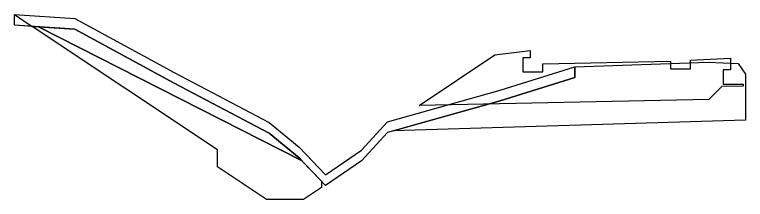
# Model space of a CAD drawing. Extents: x -717 to 1451, y -133302 to 233.
# Drawn here: x -107.05 to -96.75, y -110430.84 to -110428.23 of the extents above; entities that cross this region are included whole.
import ezdxf

# ---------------------------------------------------------------- set-up
doc = ezdxf.new("R2010")
doc.units = 0
for name, color, linetype, true_color in [('Объём_2563', 7, 'Continuous', 0xff8000), ('Объём_2570', 7, 'Continuous', 0x80ff00), ('Объём_2600', 7, 'Continuous', 0x808000), ('Объём_2620', 2, 'Continuous', 0xffff00)]:
    doc.layers.add(name, color=color, linetype=linetype, true_color=true_color)
doc.layers.add('Объём_2650', color=7, linetype='Continuous')

msp = doc.modelspace()

# ---------------------------------------------------------------- linework, layer by layer
at = {"layer": 'Объём_2563', "color": 250, "flags": 128}
msp.add_lwpolyline([(-97.262, -110429.43), (-101.345, -110429.511), (-100.278, -110428.8), (-99.781, -110428.738), (-99.781, -110428.838), (-99.881, -110428.838), (-99.881, -110429.038), (-99.601, -110429.038), (-99.601, -110428.925), (-97.802, -110428.889), (-97.802, -110428.997), (-97.522, -110428.997), (-97.522, -110428.873), (-96.958, -110428.847), (-96.958, -110429.01), (-97.058, -110429.01), (-97.058, -110429.21), (-96.778, -110429.21), (-96.778, -110429.24), (-97.078, -110429.246), (-97.262, -110429.43), (-97.262, -110429.43)], dxfattribs=at)
at = {"layer": 'Объём_2570', "flags": 128}
msp.add_lwpolyline([(-99.151, -110429.116), (-100.205, -110429.445), (-101.792, -110429.892), (-102.155, -110430.294), (-102.663, -110430.643), (-103.036, -110430.253), (-103.46, -110429.902), (-104.8, -110429.198), (-106.199, -110428.434), (-107.047, -110428.38), (-107.047, -110428.23), (-106.199, -110428.284), (-104.8, -110429.048), (-103.46, -110429.752), (-103.036, -110430.103), (-102.663, -110430.493), (-102.155, -110430.144), (-101.792, -110429.742), (-100.205, -110429.295), (-99.151, -110428.966), (-99.151, -110429.116), (-99.151, -110429.116)], dxfattribs=at)
at = {"layer": 'Объём_2600', "color": 5, "flags": 128}
msp.add_lwpolyline([(-107.047, -110428.38), (-107.047, -110428.23), (-106.798, -110428.396), (-107.047, -110428.38), (-107.047, -110428.38)], dxfattribs=at)
at = {"layer": 'Объём_2620', "flags": 128}
msp.add_lwpolyline([(-102.974, -110430.838), (-103.495, -110430.838), (-104.185, -110430.378), (-104.185, -110430.138), (-106.798, -110428.396), (-106.709, -110428.401), (-103.004, -110430.287), (-102.723, -110430.58), (-102.723, -110430.67), (-102.974, -110430.838), (-102.974, -110430.838)], dxfattribs=at)
at = {"layer": 'Объём_2650', "color": 6, "flags": 128}
for points in [[(-106.199, -110428.434), (-104.8, -110429.198), (-103.46, -110429.902), (-103.036, -110430.253), (-103.004, -110430.287), (-106.709, -110428.401), (-106.199, -110428.434), (-106.199, -110428.434)], [(-100.205, -110429.445), (-99.151, -110429.116), (-99.151, -110428.966), (-97.271, -110428.903), (-96.846, -110428.92), (-96.746, -110429.07), (-96.746, -110429.72), (-101.709, -110429.869), (-100.205, -110429.445), (-100.205, -110429.445)]]:
    msp.add_lwpolyline(points, dxfattribs=at)

doc.saveas('drawing.dxf')
